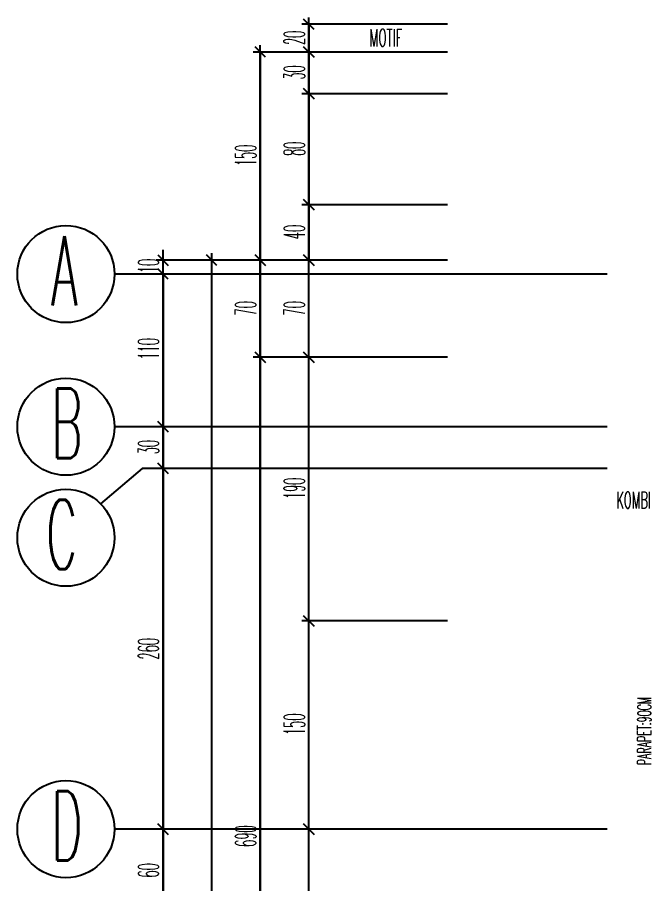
# Model space of a CAD drawing. Extents: x 78 to 306, y -397 to 18.
# Drawn here: x 272.3871 to 272.479, y -396.5476 to -396.4226 of the extents above; entities that cross this region are included whole.
import ezdxf
from ezdxf.enums import TextEntityAlignment as Align

# ---------------------------------------------------------------- set-up
doc = ezdxf.new("R2010")
doc.units = 0
doc.header["$LTSCALE"] = 0.5
doc.header["$MEASUREMENT"] = 0
doc.linetypes.add('DASHDOT2', pattern=[0.5, 0.25, -0.125, 0, -0.125])
doc.layers.get('0').update_dxf_attribs({"linetype": 'CONTINUOUS'})
for name, color, linetype in [('AKS', 5, 'DASHDOT2'), ('KAPI', 1, 'CONTINUOUS'), ('KOLON', 4, 'CONTINUOUS'), ('OLCU', 31, 'CONTINUOUS'), ('TEFRIS', 11, 'CONTINUOUS')]:
    doc.layers.add(name, color=color, linetype=linetype)
doc.styles.add('ICMEKAN', font='romans.shx', dxfattribs={"width": 0.55, "height": 0.2})
doc.styles.add('OLCU', font='romans.shx', dxfattribs={"width": 0.6, "height": 0.125})
doc.styles.add('OLCUIC', font='ROMANS.SHX', dxfattribs={"width": 0.4, "height": 0.15})

msp = doc.modelspace()

# ---------------------------------------------------------------- linework, layer by layer
at = {"color": 0, "linetype": 'ByBlock'}
for p, q in [((272.4298939419361, -396.4243098737721), (272.4283939419361, -396.4228098737721)), ((272.4228939419353, -396.4283098737721), (272.4213939419353, -396.4268098737721)), ((272.4298939419361, -396.4283098737721), (272.4283939419361, -396.4268098737721)), ((272.4283939419361, -396.4268098737721), (272.4298939419361, -396.4283098737721)), ((272.4298939419361, -396.4343098737721), (272.4283939419361, -396.4328098737721)), ((272.4283939419361, -396.4328098737721), (272.4298939419361, -396.4343098737721)), ((272.4298939419361, -396.4503098737721), (272.4283939419361, -396.4488098737721)), ((272.4283939419361, -396.4488098737721), (272.4298939419361, -396.4503098737721)), ((272.4073939419353, -396.4568098737721), (272.4088939419353, -396.4583098737721)), ((272.4158939419361, -396.4583098737721), (272.4143939419361, -396.4568098737721)), ((272.4228939419353, -396.4583098737721), (272.4213939419353, -396.4568098737721)), ((272.4213939419353, -396.4568098737721), (272.4228939419353, -396.4583098737721)), ((272.429893941935, -396.4583098737721), (272.428393941935, -396.4568098737721)), ((272.4283939419361, -396.4568098737721), (272.4298939419361, -396.4583098737721)), ((272.4088939419353, -396.4603098737721), (272.4073939419353, -396.4588098737721)), ((272.4088939419353, -396.4603098737721), (272.4073939419353, -396.4588098737721)), ((272.4228939419353, -396.4723098737721), (272.4213939419353, -396.4708098737721)), ((272.4213939419353, -396.4708098737721), (272.4228939419353, -396.4723098737721)), ((272.428393941935, -396.4708098737721), (272.429893941935, -396.4723098737721)), ((272.429893941935, -396.4723098737721), (272.428393941935, -396.4708098737721)), ((272.4088939419353, -396.4823098737721), (272.4073939419353, -396.4808098737721)), ((272.4073939419353, -396.4808098737721), (272.4088939419353, -396.4823098737721)), ((272.4088939419353, -396.4883098737721), (272.4073939419353, -396.4868098737721)), ((272.4073939419353, -396.4868098737721), (272.4088939419353, -396.4883098737721)), ((272.428393941935, -396.5088098737721), (272.429893941935, -396.5103098737721)), ((272.429893941935, -396.5103098737721), (272.428393941935, -396.5088098737721)), ((272.4088939419353, -396.5403098737721), (272.4073939419353, -396.5388098737721)), ((272.4073939419353, -396.5388098737721), (272.4088939419353, -396.5403098737721)), ((272.428393941935, -396.5388098737721), (272.429893941935, -396.5403098737721)), ((272.429893941935, -396.5403098737721), (272.428393941935, -396.5388098737721))]:
    msp.add_line(p, q, dxfattribs=at)
at = {"layer": 'AKS'}
for p, q in [((272.6971439419353, -396.4595598737721), (272.4011439419361, -396.4595598737721)), ((272.6971439419353, -396.4815598737721), (272.4011439419361, -396.4815598737721)), ((272.4051439419354, -396.4875598737721), (272.3991433963536, -396.4926603375166)), ((272.6971439419353, -396.4875598737721), (272.4051439419354, -396.4875598737721)), ((272.6971439419353, -396.5395598737721), (272.4011439419361, -396.5395598737721))]:
    msp.add_line(p, q, dxfattribs=at)
at = {"layer": 'OLCU', "ltscale": 1.4}
for p, q in [((272.4491439419353, -396.4235598737721), (272.4281439419353, -396.4235598737721)), ((272.4291439419361, -396.7685598737864), (272.4291439419361, -396.4225598737721)), ((272.4291439419361, -396.4235598737721), (272.4291439419361, -396.4275598737721)), ((272.4221439419361, -396.7645598737721), (272.4221439419361, -396.4265598737721)), ((272.4491439419353, -396.4275598737721), (272.4211439419353, -396.4275598737721)), ((272.4221439419354, -396.4275598737721), (272.4221439419354, -396.4575598737721)), ((272.4291439419361, -396.4275598737721), (272.4291439419361, -396.4335598737721)), ((272.4491439419353, -396.4335598737721), (272.4281439419353, -396.4335598737721)), ((272.4291439419361, -396.4335598737721), (272.4291439419361, -396.4495598737721)), ((272.4491439419353, -396.4495598737721), (272.4281439419353, -396.4495598737721)), ((272.4291439419361, -396.4495598737721), (272.4291439419361, -396.4575598737721)), ((272.4081439419354, -396.4575598737721), (272.4081439419354, -396.4560598737721)), ((272.4081439419361, -396.7345598737721), (272.4081439419361, -396.4565598737721)), ((272.4151439419361, -396.7345598737721), (272.4151439419361, -396.4565598737721)), ((272.4491439419353, -396.4575598737721), (272.4071439419353, -396.4575598737721)), ((272.4151439419361, -396.7335598737721), (272.4151439419361, -396.4575598737721)), ((272.4221439419354, -396.4575598737721), (272.4221439419354, -396.4715598737721)), ((272.429143941935, -396.4715598737721), (272.429143941935, -396.4575598737721)), ((272.4081439419354, -396.4595598737721), (272.4081439419354, -396.4815598737721)), ((272.4081439419354, -396.4595598737721), (272.4081439419354, -396.4610598737721)), ((272.4491439419353, -396.4715598737721), (272.4211439419353, -396.4715598737721)), ((272.4221439419354, -396.4715598737721), (272.4221439419354, -396.6095598737721)), ((272.429143941935, -396.5095598737721), (272.429143941935, -396.4715598737721)), ((272.4081439419354, -396.4815598737721), (272.4081439419354, -396.4875598737721)), ((272.4081439419354, -396.4875598737721), (272.4081439419354, -396.5395598737721)), ((272.4491439419353, -396.5095598737721), (272.4281439419353, -396.5095598737721)), ((272.429143941935, -396.5395598737721), (272.429143941935, -396.5095598737721)), ((272.4081439419354, -396.5395598737721), (272.4081439419354, -396.5515598737721)), ((272.4491439419353, -396.5395598737721), (272.4281439419353, -396.5395598737721)), ((272.429143941935, -396.5645598737721), (272.429143941935, -396.5395598737721))]:
    msp.add_line(p, q, dxfattribs=at)
at = {"layer": 'TEFRIS'}
for centre in [(272.3941439419353, -396.4595598737721), (272.3941439419353, -396.4815598737721), (272.3941439419353, -396.4975598737721), (272.3941439419353, -396.5395598737721)]:
    msp.add_circle(centre, 0.006999999999999999, dxfattribs=at)

# ---------------------------------------------------------------- texts
at = {"layer": 'KAPI', "style": 'OLCU', "width": 0.5}
msp.add_text('MOTIF', height=0.002499999999999999, dxfattribs=at).set_placement((272.4378853460627, -396.4267556148234))
at = {"layer": 'KAPI', "linetype": 'Continuous', "style": 'ICMEKAN', "width": 0.5}
msp.add_text('PARAPET:90CM', height=0.002, rotation=90, dxfattribs=at).set_placement((272.478482669105, -396.5303293769744))
at = {"layer": 'KOLON', "style": 'OLCU', "width": 0.5}
for s, p in [('A', (272.3919931002939, -396.4640754963982)), ('B', (272.3920407193415, -396.4860754963981)), ('C', (272.3912788145796, -396.5020754963982)), ('D', (272.3920407193415, -396.5440754963981))]:
    msp.add_text(s, height=0.01, dxfattribs=at).set_placement(p)
at = {"layer": 'OLCU', "style": 'OLCUIC', "width": 0.4}
for s, p in [('20', (272.4285439419361, -396.4265313023435)), ('30', (272.4285439419361, -396.4315313023435)), ('150', (272.4215439419353, -396.4439884452007)), ('80', (272.4285439419361, -396.4425313023435)), ('40', (272.4285439419361, -396.4545313023435)), ('10', (272.4075439419353, -396.4594170166292)), ('70', (272.4215439419353, -396.4655313023435)), ('70', (272.428543941935, -396.4655313023435)), ('110', (272.4075439419353, -396.4718741594864)), ('30', (272.4075439419353, -396.4855313023435)), ('190', (272.428543941935, -396.4919884452007)), ('260', (272.4075439419353, -396.5151027309149)), ('150', (272.428543941935, -396.5259884452007)), ('690', (272.4215439419353, -396.542102730915)), ('60', (272.4075439419353, -396.5465313023435))]:
    msp.add_text(s, height=0.003, rotation=90, dxfattribs=at).set_placement(p)
at = {"layer": 'TEFRIS', "ltscale": 1.4, "style": 'OLCU', "width": 0.5}
msp.add_text('KOMBI', height=0.0024, dxfattribs=at).set_placement((272.4759238459957, -396.4921269427869), align=Align.MIDDLE)

doc.saveas('drawing.dxf')
